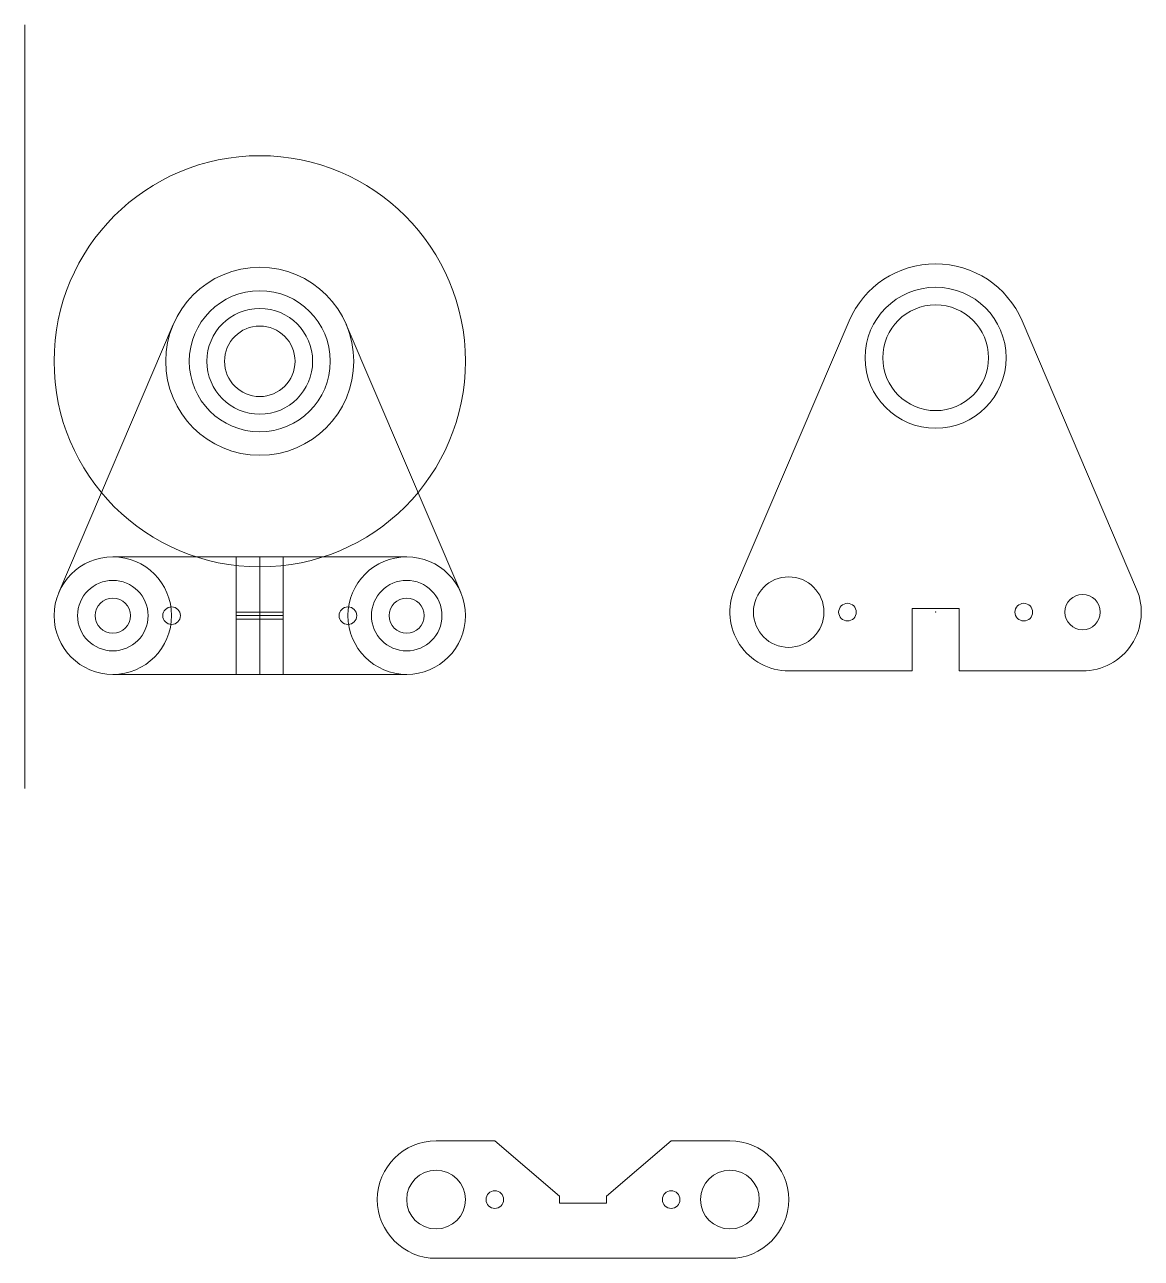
# Model space of a CAD drawing. Header units: millimetres. Extents: x 0 to 190, y -110 to 100.
import ezdxf

# ---------------------------------------------------------------- set-up
doc = ezdxf.new("R2010")
doc.units = ezdxf.units.MM
for name, color, linetype, lineweight, true_color in [('holes', 7, 'CONTINUOUS', 0, 0x000000), ('skel', 5, 'CONTINUOUS', 0, 0x0000ff), ('wheel max', 1, 'CONTINUOUS', 0, 0xff0000)]:
    doc.layers.add(name, color=color, linetype=linetype, lineweight=lineweight, true_color=true_color)

msp = doc.modelspace()

# ---------------------------------------------------------------- linework, layer by layer
at = {"layer": 'holes'}
for p, q in [((25.28, 48.98), (5.8, 3.32)), ((74.2, 3.32), (54.72, 48.98)), ((140.28, 49.58), (120.8, 3.92)), ((189.2, 3.92), (169.72, 49.58)), ((65, 9.4), (15, 9.4)), ((151, -10), (151, 0.6)), ((151, 0.6), (159, 0.6)), ((159, 0.6), (159, -10)), ((130, -10), (151, -10)), ((159, -10), (180, -10)), ((15, -10.6), (65, -10.6)), ((80, -90), (70, -90)), ((80, -90), (91, -99.4)), ((99, -99.4), (110, -90)), ((120, -90), (110, -90)), ((91, -99.4), (91, -100.6)), ((91, -100.6), (99, -100.6)), ((99, -100.6), (99, -99.4)), ((70, -110), (120, -110))]:
    msp.add_line(p, q, dxfattribs=at)
for centre, radius in [((40, 42.7), 16), ((40, 42.7), 12), ((155, 43.3), 12), ((40, 42.7), 9), ((155, 43.3), 9), ((40, 42.7), 6), ((15, -0.6), 10), ((65, -0.6), 10), ((15, -0.6), 6), ((65, -0.6), 6), ((130, 0), 6), ((15, -0.6), 3), ((65, -0.6), 3), ((180, 0), 3), ((25, -0.6), 1.5), ((55, -0.6), 1.5), ((140, 0), 1.5), ((170, 0), 1.5), ((70, -100), 5), ((120, -100), 5), ((80, -100), 1.5), ((110, -100), 1.5)]:
    msp.add_circle(centre, radius, dxfattribs=at)
for centre, radius, start, end in [((155, 43.3), 16, 23.1079, 156.8921), ((130, 0), 10, 156.8921, 270), ((180, 0), 10, 270, 23.1079), ((70, -100), 10, 90, 270), ((120, -100), 10, 270, 90)]:
    msp.add_arc(centre, radius, start, end, dxfattribs=at)
for p in [(155, 0), (40, -0.6)]:
    msp.add_point(p, dxfattribs=at)
at = {"layer": 'skel'}
for p, q in [((0, -30), (0, 100)), ((36, 9.4), (36, -10.6)), ((40, 9.4), (40, -10.6)), ((44, 9.4), (44, -10.6)), ((36, 0), (44, 0)), ((151, 0.6), (159, 0.6)), ((36, -0.6), (44, -0.6)), ((36, -1.2), (44, -1.2)), ((91, -100.6), (99, -100.6))]:
    msp.add_line(p, q, dxfattribs=at)
at = {"layer": 'wheel max'}
msp.add_circle((40, 42.7), 35, dxfattribs=at)

doc.saveas('drawing.dxf')
